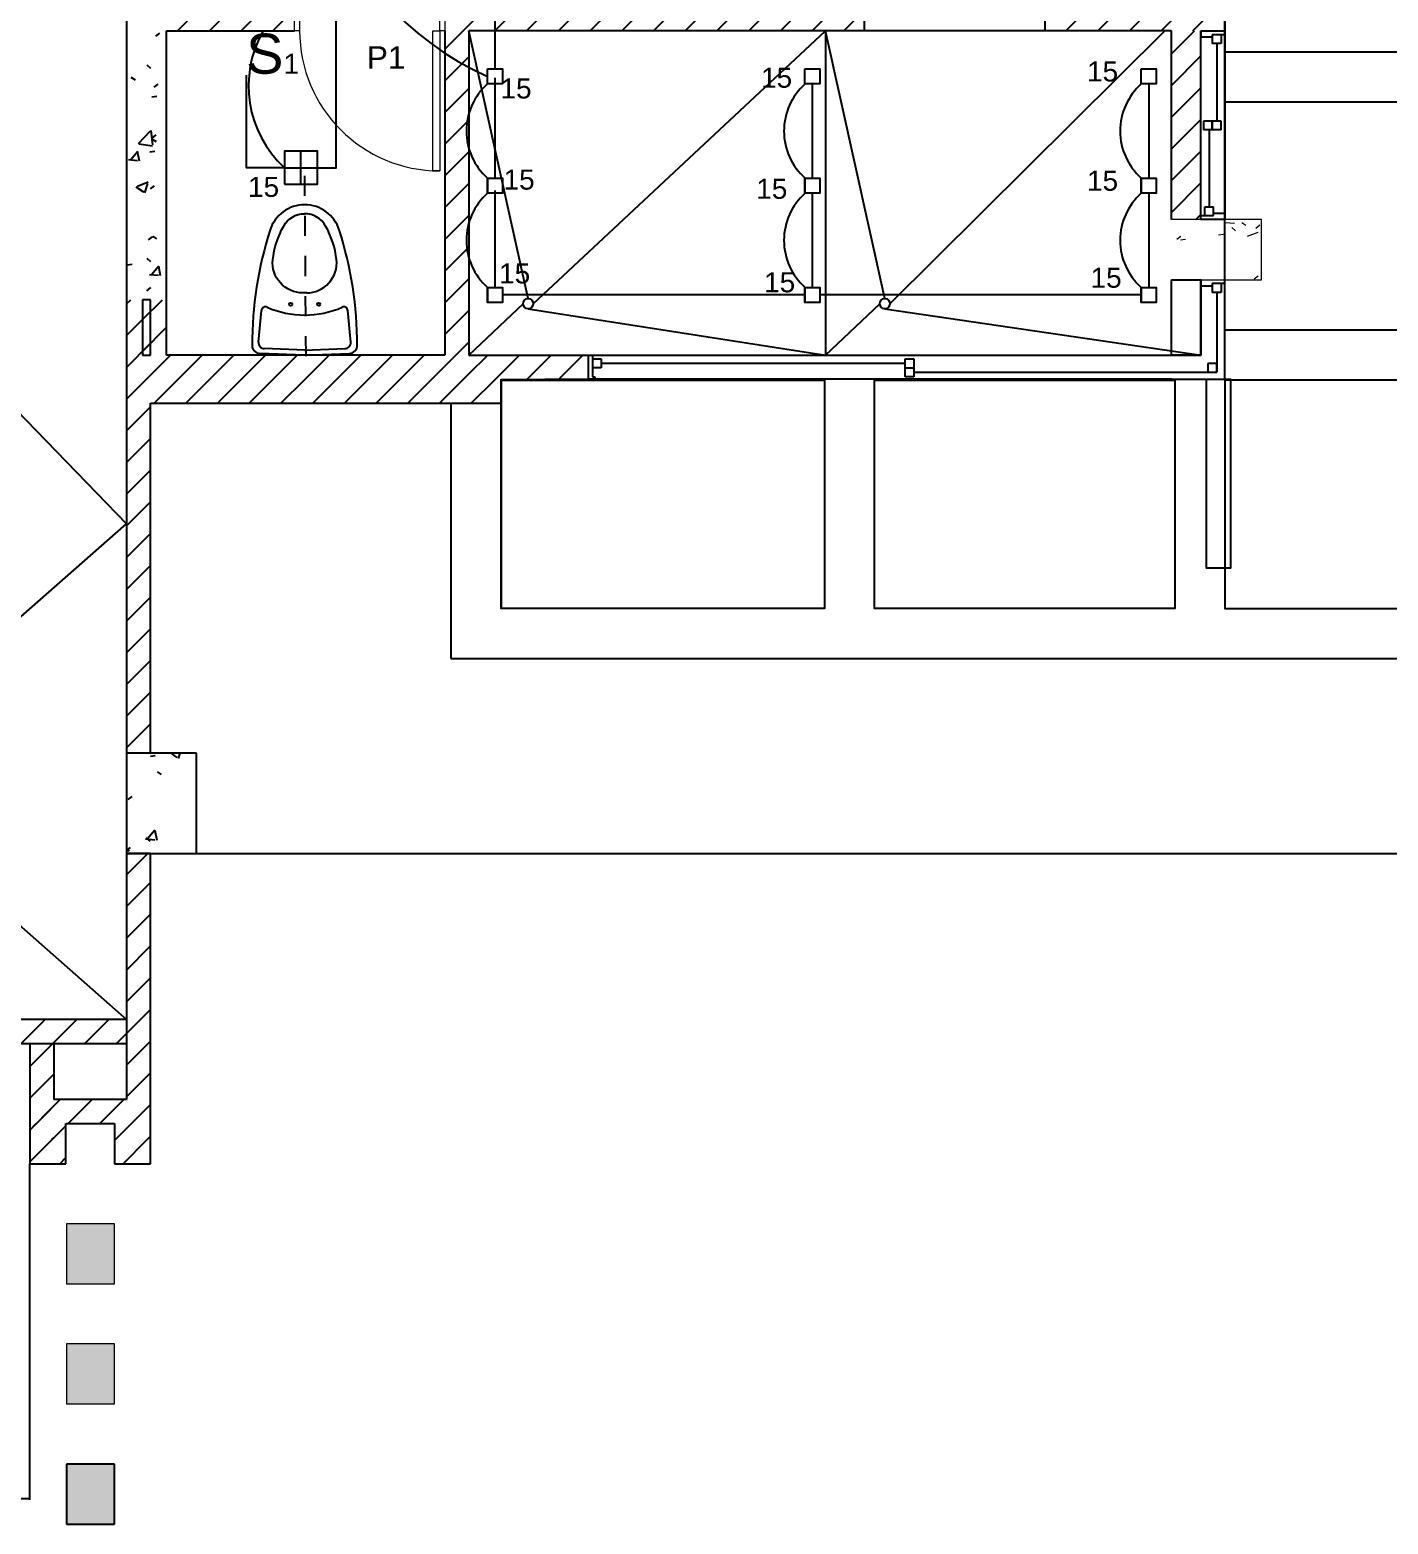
# Model space of a CAD drawing. Header units: inches. Extents: x 131 to 82119, y 71 to 16923.
# Drawn here: x 323.03 to 329.81, y 159.32 to 166.78 of the extents above; entities that cross this region are included whole.
import ezdxf
from ezdxf.enums import TextEntityAlignment as Align

# ---------------------------------------------------------------- set-up
doc = ezdxf.new("R2010")
doc.units = ezdxf.units.IN
doc.header["$MEASUREMENT"] = 0
doc.linetypes.add('HIDDEN', pattern=[9.525, 6.35, -3.175])
doc.linetypes.add('HIDDEN2', pattern=[0.1875, 0.125, -0.0625])
for name, color, linetype, lineweight in [('A-COLS-____-OTLN', 52, 'Continuous', 18), ('A-DOOR-____-MCUT', 31, 'Continuous', 18), ('A-DOOR-____-OTLN', 31, 'Continuous', 18), ('A-DOOR-FRAM-MCUT', 31, 'Continuous', 18), ('DUCTO-PARED O TECHO', 7, 'Continuous', 25), ('S-COLS-____-MCUT', 52, 'Continuous', 18), ('S-COLS-____-OTLN', 52, 'Continuous', 18)]:
    doc.layers.add(name, color=color, linetype=linetype, lineweight=lineweight)
for name, color, linetype in [('Arquitectonico', 253, 'Continuous'), ('INTERRUPTORES', 6, 'Continuous'), ('LAMPARAS', 20, 'Continuous'), ('Retorno', 5, 'HIDDEN')]:
    doc.layers.add(name, color=color, linetype=linetype)
doc.styles.add('Arial_3', font='arial.ttf', dxfattribs={"height": 0.3375})
doc.styles.get("Standard").update_dxf_attribs({"font": 'arial.ttf'})
pattern_1 = [(45, (332.12192, 174.97212), (-0.07919596, 0.07919596), [])]
pattern_2 = [(50, (332.12192, 174.9721), (0.546432, -0.047308), [0.057, -0.629]), (355, (332.1219, 174.9721), (-0.105429, 0.57337), [0.046, -0.503]), (100.451, (332.1679, 174.9681), (0.440955, 0.525708), [0.049, -0.534]), (46.184, (332.1219, 175.1241), (0.813123, -0.12606), [0.086, -0.943]), (96.636, (332.1899, 175.1141), (0.711995, 0.74225), [0.073, -0.801]), (351.184, (332.1219, 175.1241), (0.71223, 0.742616), [0.069, -0.754]), (21, (332.19792, 175.0861), (0.454985, -0.306292), [0.057, -0.629]), (326, (332.1979, 175.0861), (0.185766, 0.552594), [0.046, -0.503]), (71.451, (332.2359, 175.0611), (0.640536, 0.246016), [0.049, -0.534]), (37.5, (332.12192, 174.97212), (0.009206, 0.2541166), [0.025, -0.472, 0.025, -0.485, -0.505]), (37.5, (332.12192, 174.97212), (0.009206, 0.2541166), [-1.007, 0.025, -0.48]), (7.5, (332.12192, 174.97212), (0.2004608, 0.300738), [0.025, -0.266, 0.025, -0.46, -0.192]), (7.5, (332.12192, 174.97212), (0.2004608, 0.300738), [-0.776, 0.025, -0.167]), (327.5, (331.95192, 174.97212), (0.406483, -0.0170776), [0.025, -0.165, 0.025, -0.569, -0.789]), (327.5, (331.95192, 174.97212), (0.406483, -0.0170776), [-0.785, 0.025, -0.764]), (317.5, (331.87592, 174.9721), (0.443999, 0.076008), [0.025, -0.223, 0.025, -0.37, -0.56]), (317.5, (331.87592, 174.9721), (0.443999, 0.076008), [-0.642, 0.025, -0.535])]

# ---------------------------------------------------------------- blocks, each defined once
blk = doc.blocks.new('M_Rectangular Column - Columna Arquitectonica 0_24 x 0_30-1649937-ARQ-P2')
at = {"layer": 'A-COLS-____-OTLN'}
blk.add_hatch(color=256, dxfattribs=at).paths.add_polyline_path([(-0.15, -0.12), (0.15, -0.12), (0.15, 0.12), (-0.15, 0.12)], flags=0)
for p, q in [((0.15, 0.12), (-0.15, 0.12)), ((-0.15, 0.12), (-0.15, -0.12)), ((0.15, -0.12), (0.15, 0.12)), ((-0.15, -0.12), (0.15, -0.12))]:
    blk.add_line(p, q, dxfattribs=at)
blk = doc.blocks.new('M_Concrete-Rectangular-Column - Columna Concreto 0_30 x 0_45-V3-ARQ-P2')
at = {"layer": 'S-COLS-____-OTLN'}
h = blk.add_hatch(dxfattribs=at)
h.set_pattern_fill('FP_9', style=0, pattern_type=2)
h.set_pattern_definition([(50, (3.166, 9.287), (0.546432, -0.047308), [0.057, -0.629]), (355, (3.166, 9.287), (-0.10543, 0.57337), [0.046, -0.503]), (100.451, (3.212, 9.283), (0.440955, 0.525708), [0.049, -0.534]), (46.184, (3.166, 9.44), (0.813123, -0.12606), [0.086, -0.943]), (96.636, (3.234, 9.429), (0.711995, 0.74225), [0.073, -0.801]), (351.184, (3.166, 9.44), (0.71223, 0.742616), [0.069, -0.754]), (21, (3.242, 9.401), (0.454985, -0.306292), [0.057, -0.629]), (326, (3.242, 9.401), (0.185766, 0.552594), [0.046, -0.503]), (71.451, (3.28, 9.376), (0.640536, 0.246016), [0.049, -0.534]), (37.5, (3.166, 9.287), (0.009206, 0.2541166), [0.025, -0.472, 0.025, -0.485, -0.505]), (37.5, (3.166, 9.287), (0.009206, 0.2541166), [-1.007, 0.025, -0.48]), (7.5, (3.166, 9.287), (0.200461, 0.300738), [0.025, -0.266, 0.025, -0.46, -0.192]), (7.5, (3.166, 9.287), (0.200461, 0.300738), [-0.776, 0.025, -0.167]), (327.5, (2.996, 9.287), (0.406483, -0.0170776), [0.025, -0.165, 0.025, -0.569, -0.789]), (327.5, (2.996, 9.287), (0.406483, -0.0170776), [-0.785, 0.025, -0.764]), (317.5, (2.92, 9.287), (0.443999, 0.076008), [0.025, -0.223, 0.025, -0.37, -0.56]), (317.5, (2.92, 9.287), (0.443999, 0.076008), [-0.642, 0.025, -0.535])])
h.paths.add_polyline_path([(0.225, -0.15), (0.225, 0.15), (-0.225, 0.15), (-0.225, -0.15)], flags=0)
at = {"layer": 'S-COLS-____-MCUT'}
for p, q in [((0.225, 0.15), (-0.225, 0.15)), ((0.225, -0.15), (0.225, 0.15)), ((-0.225, -0.15), (0.225, -0.15))]:
    blk.add_line(p, q, dxfattribs=at)
blk = doc.blocks.new('Puertas Revit Lisas - 0_75  x 2_70-1934064-ARQ-P2')
at = {"layer": 'A-DOOR-____-MCUT'}
for p, q in [((0.315, -0.056825), (0.35, -0.056825)), ((0.315, -0.756825), (0.315, -0.056825)), ((0.35, -0.056825), (0.35, -0.756825)), ((0.35, -0.756825), (0.315, -0.756825))]:
    blk.add_line(p, q, dxfattribs=at)
at = {"layer": 'A-DOOR-____-OTLN'}
blk.add_arc((0.35, -0.056825), 0.7, 180, 270, dxfattribs=at)
at = {"layer": 'A-DOOR-FRAM-MCUT'}
for p, q in [((-0.375, 0.063175), (-0.35, 0.063175)), ((-0.375, -0.056825), (-0.375, 0.063175)), ((-0.35, 0.063175), (-0.35, -0.056825)), ((0.35, 0.063175), (0.375, 0.063175)), ((0.35, -0.056825), (0.35, 0.063175)), ((0.375, 0.063175), (0.375, -0.056825)), ((-0.35, -0.056825), (-0.375, -0.056825)), ((0.375, -0.056825), (0.35, -0.056825))]:
    blk.add_line(p, q, dxfattribs=at)
blk = doc.blocks.new('san1')
for p, q in [((-0.1138, 0.2251), (-0.2717, 0.212)), ((-0.075, -0.006), (-0.0813, 0.1961)), ((-0.05, -0.0052), (-0.057, 0.2189)), ((-0.3611, 0.007), (-0.3612, -0.0131)), ((-0.075, -0.0041), (-0.0841, -0.2061)), ((-0.05, -0.0052), (-0.0601, -0.2292)), ((-0.117, -0.2346), (-0.2747, -0.2193))]:
    blk.add_line(p, q)
at = {"linetype": 'HIDDEN2', "ltscale": 0.0005}
blk.add_line((-0.9452, 0), (0.0223, 0), dxfattribs=at)
for points in [[(-0.6723, 0.1722, 0.008715), (-0.6739, 0.1717, 0.326246), (-0.8011, 0, 0.326246), (-0.6763, -0.1734, 0.077295), (-0.099, -0.2674)], [(-0.3611, 0.007, 0.444133), (-0.5252, 0.1573, 0.099431), (-0.6941, 0.1039, 0.271202), (-0.7561, -0.0003)], [(-0.3612, -0.0131, -0.444133), (-0.5274, -0.1612, -0.099431), (-0.6956, -0.1054, -0.271202), (-0.7561, -0.0003)]]:
    blk.add_lwpolyline(points, format="xyb")
for centre in [(-0.3037, 0.0665), (-0.3046, -0.0735)]:
    blk.add_circle(centre, 0.0075)
for centre, radius, start, end in [((-0.1089, -1.6417), 1.8994, 89.59326, 107.30789), ((-0.1113, 0.1952), 0.03, 1.79179, 94.74726), ((-0.097, 0.2177), 0.04, 1.79179, 91.60674), ((-0.27, 0.1921), 0.02, 94.74726, 203.48876), ((-0.7134, -0.0006), 0.4634, 359.60181, 23.48876), ((-0.7134, -0.0006), 0.4634, 335.71486, 359.60181), ((-0.6608, -0.1259), 0.05, 251.87661, 253.87396), ((-0.2728, -0.1994), 0.02, 155.71486, 264.45636), ((-0.1141, -0.2048), 0.03, 264.45636, 357.41184), ((-0.1001, -0.2274), 0.04, 267.59688, 357.41184)]:
    blk.add_arc(centre, radius, start, end)

msp = doc.modelspace()

# ---------------------------------------------------------------- hatches: boundary and pattern name
at = {"layer": 'Arquitectonico'}
h = msp.add_hatch(dxfattribs=at)
h.set_pattern_fill('FP_2', color=256, angle=360, style=0, pattern_type=2)
h.set_pattern_definition(pattern_2)
h.paths.add_polyline_path([(323.594, 165.435), (323.714, 165.435), (323.714, 169.018), (323.514, 169.018), (323.514, 165.435)], flags=0)
h = msp.add_hatch(dxfattribs=at)
h.set_pattern_fill('FP_1', color=256, angle=360, style=0, pattern_type=2)
h.set_pattern_definition(pattern_1)
h.paths.add_polyline_path([(328.8507, 166.898), (328.7307, 166.898), (328.7307, 166.778), (328.9982, 166.778), (328.9982, 168.3633), (328.7307, 168.3633), (328.7307, 167.6831), (328.8507, 167.6831)])
h = msp.add_hatch(dxfattribs=at)
h.set_pattern_fill('FP_1', color=256, angle=360, style=0, pattern_type=2)
h.set_pattern_definition(pattern_1)
h.paths.add_polyline_path([(327.1982, 166.778), (327.1982, 166.898), (325.1035, 166.898), (325.1035, 166.778), (327.0962, 166.778)], flags=0)
h.paths.add_polyline_path([(323.9797, 166.778), (324.3535, 166.778), (324.3535, 166.898), (323.714, 166.898), (323.714, 166.778)], flags=0)
h = msp.add_hatch(dxfattribs=at)
h.set_pattern_fill('FP_1', color=256, angle=360, style=0, pattern_type=2)
h.set_pattern_definition(pattern_1)
h.paths.add_polyline_path([(328.7307, 166.778), (328.7307, 166.898), (328.0982, 166.898), (328.0982, 166.778)], flags=0)
h = msp.add_hatch(dxfattribs=at)
h.set_pattern_fill('FP_1', color=256, angle=360, style=0, pattern_type=2)
h.set_pattern_definition(pattern_1)
h.paths.add_polyline_path([(325.1035, 165.038), (325.2235, 165.038), (325.2235, 166.778), (325.1035, 166.778), (325.1035, 165.1025)], flags=0)
h = msp.add_hatch(dxfattribs=at)
h.set_pattern_fill('FP_1', color=256, angle=360, style=0, pattern_type=2)
h.set_pattern_definition([(45, (332.13567, 176.40363), (-0.079196, 0.079196), [])])
h.paths.add_polyline_path([(328.8782, 165.8349), (328.8782, 166.778), (328.7307, 166.778), (328.7307, 165.8349)])
h = msp.add_hatch(dxfattribs=at)
h.set_pattern_fill('FP_1', color=256, angle=360, style=0, pattern_type=2)
h.set_pattern_definition(pattern_1)
h.paths.add_polyline_path([(323.634, 163.1696), (323.634, 165.435), (323.514, 165.435), (323.514, 163.1696)], flags=0)
h = msp.add_hatch(dxfattribs=at)
h.set_pattern_fill('FP_1', color=256, angle=360, style=0, pattern_type=2)
h.set_pattern_definition(pattern_1)
h.paths.add_polyline_path([(323.634, 165.158), (323.714, 165.158), (323.714, 165.435), (323.594, 165.435), (323.594, 165.158)], flags=0)
h = msp.add_hatch(dxfattribs=at)
h.set_pattern_fill('FP_1', color=256, angle=360, style=0, pattern_type=2)
h.set_pattern_definition(pattern_1)
h.paths.add_polyline_path([(325.1035, 165.038), (325.1035, 165.158), (323.634, 165.158), (323.634, 165.038), (324.7588, 165.038)], flags=0)
h = msp.add_hatch(dxfattribs=at)
h.set_pattern_fill('FP_1', color=256, angle=360, style=0, pattern_type=2)
h.set_pattern_definition(pattern_1)
h.paths.add_polyline_path([(325.5379, 165.038), (325.8207, 165.038), (325.8207, 165.158), (325.2235, 165.158), (325.2235, 165.038)])
h = msp.add_hatch(dxfattribs=at)
h.set_pattern_fill('FP_1', color=256, angle=360, style=0, pattern_type=2)
h.set_pattern_definition(pattern_1)
h.paths.add_polyline_path([(325.384, 164.918), (325.384, 165.038), (323.634, 165.038), (323.634, 164.918), (324.7588, 164.918)], flags=0)
h = msp.add_hatch(dxfattribs=at)
h.set_pattern_fill('FP_2', color=256, angle=360, style=0, pattern_type=2)
h.set_pattern_definition(pattern_2)
h.paths.add_polyline_path([(323.864, 162.6696), (323.864, 163.1696), (323.514, 163.1696), (323.514, 162.6696)], flags=0)
h = msp.add_hatch(dxfattribs=at)
h.set_pattern_fill('FP_1', color=256, angle=360, style=0, pattern_type=2)
h.set_pattern_definition(pattern_1)
h.paths.add_polyline_path([(323.634, 161.8205), (323.634, 162.6696), (323.514, 162.6696), (323.514, 161.8205)], flags=0)
h = msp.add_hatch(dxfattribs=at)
h.set_pattern_fill('FP_1', color=256, angle=360, style=0, pattern_type=2)
h.set_pattern_definition(pattern_1)
h.paths.add_polyline_path([(320.3725, 161.7205), (323.514, 161.7205), (323.514, 161.8405), (320.3725, 161.8405), (320.3725, 161.7755)])
h = msp.add_hatch(dxfattribs=at)
h.set_pattern_fill('FP_1', color=256, angle=360, style=0, pattern_type=2)
h.set_pattern_definition(pattern_1)
h.paths.add_polyline_path([(323.634, 161.2405), (323.634, 161.8205), (323.514, 161.8205), (323.514, 161.4405), (323.574, 161.4405), (323.574, 161.2405)], flags=0)
h = msp.add_hatch(dxfattribs=at)
h.set_pattern_fill('FP_1', color=256, angle=360, style=0, pattern_type=2)
h.set_pattern_definition(pattern_1)
h.paths.add_polyline_path([(323.0917, 161.2405), (323.1517, 161.2405), (323.1517, 161.7205), (323.0317, 161.7205), (323.0317, 161.2405)])
h = msp.add_hatch(dxfattribs=at)
h.set_pattern_fill('FP_1', color=256, angle=360, style=0, pattern_type=2)
h.set_pattern_definition(pattern_1)
h.paths.add_polyline_path([(323.454, 161.3205), (323.454, 161.4405), (323.0917, 161.4405), (323.0917, 161.3205), (323.2117, 161.3205)], flags=0)
h = msp.add_hatch(dxfattribs=at)
h.set_pattern_fill('FP_1', color=256, angle=360, style=0, pattern_type=2)
h.set_pattern_definition(pattern_1)
h.paths.add_polyline_path([(323.574, 161.2405), (323.574, 161.4405), (323.454, 161.4405), (323.454, 161.2405)], flags=0)
h = msp.add_hatch(dxfattribs=at)
h.set_pattern_fill('FP_1', color=256, angle=360, style=0, pattern_type=2)
h.set_pattern_definition(pattern_1)
h.paths.add_polyline_path([(323.2117, 161.1205), (323.2117, 161.3205), (323.0317, 161.3205), (323.0317, 161.1205)])
h = msp.add_hatch(dxfattribs=at)
h.set_pattern_fill('FP_1', color=256, angle=360, style=0, pattern_type=2)
h.set_pattern_definition(pattern_1)
h.paths.add_polyline_path([(323.454, 161.1205), (323.634, 161.1205), (323.634, 161.2405), (323.454, 161.2405)], flags=0)
msp.add_hatch(color=256, dxfattribs=at).paths.add_polyline_path([(323.4541, 159.3205), (323.4541, 159.6205), (323.2141, 159.6205), (323.2141, 159.3205)], flags=0)

# ---------------------------------------------------------------- linework, layer by layer
for p, q in [((318.965, 169.0137), (323.514, 164.316)), ((323.514, 168.668), (323.514, 165.435)), ((328.9982, 165.8349), (328.9982, 168.3633)), ((327.1982, 166.778), (327.1982, 166.898)), ((328.0982, 166.898), (328.0982, 166.778)), ((323.714, 166.778), (324.3535, 166.778)), ((323.714, 165.158), (323.714, 166.778)), ((325.1035, 166.778), (325.1035, 165.158)), ((328.7307, 166.778), (325.2235, 166.778)), ((325.2235, 166.778), (325.2235, 165.158)), ((325.5193, 165.4405), (325.2235, 166.778)), ((325.5447, 165.4151), (327.0041, 166.778)), ((327.2999, 165.4405), (327.0041, 166.778)), ((327.0041, 166.778), (327.0041, 165.158)), ((327.3253, 165.4151), (328.6982, 166.7779)), ((328.7307, 165.8349), (328.7307, 166.778)), ((328.8782, 166.7772), (328.8782, 166.7452)), ((328.9352, 166.7452), (328.8782, 166.7452)), ((328.9982, 166.7582), (328.9352, 166.7582)), ((328.9352, 166.7582), (328.9352, 166.7142)), ((328.9792, 166.7142), (328.9352, 166.7142)), ((328.9572, 166.7142), (328.9572, 166.3265)), ((328.9792, 166.7582), (328.9792, 166.7142)), ((328.8912, 166.3265), (328.8912, 166.2825)), ((328.9352, 166.3265), (328.8912, 166.3265)), ((328.9352, 166.3265), (328.9352, 166.2825)), ((328.9792, 166.3265), (328.9352, 166.3265)), ((328.9352, 166.2825), (328.9352, 166.3265)), ((328.9792, 166.2825), (328.9792, 166.3265)), ((328.9352, 166.2825), (328.8912, 166.2825)), ((328.9192, 166.2825), (328.9192, 165.8987)), ((328.9792, 166.2825), (328.9352, 166.2825)), ((328.8972, 165.8987), (328.9412, 165.8987)), ((328.8972, 165.8547), (328.8972, 165.8987)), ((328.9412, 165.8547), (328.9412, 165.8987)), ((328.8782, 165.8547), (328.9412, 165.8547)), ((328.9412, 165.8677), (328.9982, 165.8677)), ((328.8782, 165.158), (328.8782, 165.5349)), ((328.8782, 165.5341), (328.8782, 165.5021)), ((328.9982, 165.5151), (328.9352, 165.5151)), ((328.9352, 165.5151), (328.9352, 165.4711)), ((328.9792, 165.5151), (328.9792, 165.4711)), ((328.9982, 165.038), (328.9982, 165.5349)), ((323.514, 165.435), (323.514, 163.1696)), ((323.634, 165.435), (323.594, 165.435)), ((323.594, 165.435), (323.594, 165.158)), ((323.634, 165.158), (323.634, 165.435)), ((328.9352, 165.5021), (328.8782, 165.5021)), ((328.9792, 165.4711), (328.9352, 165.4711)), ((328.9572, 165.4711), (328.9572, 165.0723)), ((325.4939, 165.4151), (325.2235, 165.158)), ((325.5193, 165.3897), (327.0041, 165.158)), ((327.0041, 165.158), (327.2745, 165.4151)), ((327.2999, 165.3897), (328.8782, 165.158)), ((323.594, 165.158), (323.634, 165.158)), ((325.1035, 165.158), (323.714, 165.158)), ((325.2235, 165.158), (328.8782, 165.158)), ((325.8207, 165.038), (325.8207, 165.158)), ((325.8207, 165.038), (325.8207, 165.158)), ((325.8398, 165.158), (325.8398, 165.0501)), ((325.8398, 165.139), (325.8842, 165.139)), ((325.8842, 165.139), (325.8842, 165.0945)), ((327.401, 165.0501), (327.401, 165.139)), ((327.401, 165.139), (327.4454, 165.139)), ((327.4454, 165.139), (327.4454, 165.0501)), ((325.8842, 165.0945), (325.8398, 165.0945)), ((327.401, 165.1167), (325.8842, 165.1167)), ((327.401, 165.0945), (327.4454, 165.0945)), ((327.4454, 165.0723), (328.9572, 165.0723)), ((328.9132, 165.1163), (328.9132, 165.0723)), ((328.9572, 165.1163), (328.9132, 165.1163)), ((328.9572, 165.0723), (328.9572, 165.1163)), ((325.384, 164.918), (325.384, 165.038)), ((325.8207, 165.038), (325.384, 165.0345)), ((325.384, 165.0325), (325.384, 163.8925)), ((328.7307, 165.038), (325.8207, 165.038)), ((325.8525, 165.038), (325.8207, 165.038)), ((325.8398, 165.0501), (325.8525, 165.0501)), ((325.8525, 165.0501), (325.8525, 165.038)), ((327.4454, 165.0501), (327.401, 165.0501)), ((328.7307, 165.038), (328.9982, 165.038)), ((323.634, 163.1696), (323.634, 164.918)), ((323.634, 164.918), (325.384, 164.918)), ((325.134, 164.918), (325.134, 163.6425)), ((320.7024, 161.8404), (323.514, 164.316)), ((320.7025, 164.3156), (323.514, 161.8405)), ((325.134, 163.6425), (330.8847, 163.6425)), ((323.864, 163.1696), (323.514, 163.1696)), ((323.514, 163.1696), (323.514, 162.6696)), ((323.864, 162.6696), (323.864, 163.1696)), ((323.514, 162.6696), (323.864, 162.6696)), ((323.514, 162.6696), (323.514, 161.4405)), ((323.634, 162.6696), (323.514, 162.6696)), ((323.634, 161.1205), (323.634, 162.6696)), ((323.864, 162.6696), (330.7982, 162.6696)), ((323.514, 161.8405), (320.7025, 161.8405)), ((320.3725, 161.7205), (323.514, 161.7205)), ((323.0317, 161.7205), (323.0317, 161.1205)), ((323.1517, 161.7205), (323.1517, 161.4405)), ((323.514, 161.4405), (323.1517, 161.4405)), ((323.2117, 161.3205), (323.454, 161.3205)), ((323.2117, 161.1205), (323.2117, 161.3205)), ((323.454, 161.3205), (323.454, 161.1205)), ((323.0317, 161.1205), (323.2117, 161.1205)), ((323.0317, 159.4426), (323.0317, 161.1205)), ((323.454, 161.1205), (323.634, 161.1205)), ((323.2141, 159.6205), (323.2141, 159.3205)), ((323.4541, 159.6205), (323.2141, 159.6205)), ((323.4541, 159.3205), (323.4541, 159.6205)), ((323.0317, 159.4476), (316.2705, 159.4476)), ((323.2141, 159.3205), (323.4541, 159.3205))]:
    msp.add_line(p, q, dxfattribs=at)
for points in [[(328.9982, 167.8125), (328.9982, 166.6725), (330.6347, 166.6725), (330.6347, 167.8125)], [(328.8782, 166.778), (328.9982, 166.778), (328.9982, 165.8349), (328.8782, 165.8349)], [(330.6347, 166.4225), (330.6347, 165.2825), (328.9982, 165.2825), (328.9982, 166.4225)], [(328.7307, 165.5341), (328.8782, 165.5341), (328.8782, 165.158), (328.7307, 165.158)], [(326.9982, 165.0325), (326.9982, 163.8925), (325.384, 163.8925), (325.384, 165.0325)], [(328.7482, 165.0325), (328.7482, 163.8925), (327.2482, 163.8925), (327.2482, 165.0325)], [(328.9057, 165.038), (329.0257, 165.038), (329.0257, 164.0949), (328.9057, 164.0949)], [(328.9982, 165.0325), (328.9982, 163.8925), (330.6347, 163.8925), (330.6347, 165.0325)]]:
    msp.add_lwpolyline(points, close=True, dxfattribs=at)
for centre in [(325.5193, 165.4151), (327.2999, 165.4151)]:
    msp.add_circle(centre, 0.0254, dxfattribs=at)
at = {"layer": 'DUCTO-PARED O TECHO'}
for p, q in [((325.3545, 166.0419), (325.3545, 166.5426)), ((326.9376, 166.5124), (326.9376, 166.0419)), ((325.3545, 165.4963), (325.3545, 165.9806)), ((326.9376, 165.9669), (326.9376, 165.4963)), ((328.6182, 165.9669), (328.6182, 165.4963)), ((326.9002, 165.4588), (325.3939, 165.4588)), ((328.5807, 165.4588), (326.975, 165.4588))]:
    msp.add_line(p, q, dxfattribs=at)
for points in [[(324.4669, 166.0935), (324.5611, 166.0935), (324.5611, 167.4467)], [(325.3545, 166.5874), (325.3545, 167.4467)], [(324.1114, 166.5566), (324.1114, 166.0953), (324.2984, 166.0953)], [(328.6182, 166.5124), (328.6182, 166.0419)]]:
    msp.add_lwpolyline(points, dxfattribs=at)
at = {"layer": 'LAMPARAS'}
for p, q in [((324.4669, 166.1759), (324.3022, 166.1759)), ((324.3022, 166.1759), (324.3022, 166.0112)), ((324.3846, 166.0112), (324.3846, 166.1759)), ((324.3022, 166.0935), (324.4669, 166.0935)), ((325.317, 166.0419), (325.317, 165.9669)), ((326.9002, 166.0419), (326.9002, 165.9669)), ((328.5807, 166.0419), (328.5807, 165.9669)), ((324.3022, 166.0112), (324.4669, 166.0112)), ((325.317, 165.4963), (325.317, 165.4213)), ((326.9002, 165.4963), (326.9002, 165.4213)), ((328.5807, 165.4963), (328.5807, 165.4213))]:
    msp.add_line(p, q, dxfattribs=at)
for points in [[(325.317, 166.5874), (325.3919, 166.5874), (325.3919, 166.5124), (325.317, 166.5124)], [(326.9002, 166.5874), (326.975, 166.5874), (326.975, 166.5124), (326.9002, 166.5124)], [(328.5807, 166.5874), (328.6556, 166.5874), (328.6556, 166.5124), (328.5807, 166.5124)], [(324.3022, 166.0112), (324.4669, 166.0112), (324.4669, 166.1759), (324.3022, 166.1759)], [(325.317, 166.0419), (325.3919, 166.0419), (325.3919, 165.9669), (325.317, 165.9669)], [(326.9002, 166.0419), (326.975, 166.0419), (326.975, 165.9669), (326.9002, 165.9669)], [(328.5807, 166.0419), (328.6556, 166.0419), (328.6556, 165.9669), (328.5807, 165.9669)], [(325.317, 165.4963), (325.3919, 165.4963), (325.3919, 165.4213), (325.317, 165.4213)], [(326.9002, 165.4963), (326.975, 165.4963), (326.975, 165.4213), (326.9002, 165.4213)], [(328.5807, 165.4963), (328.6556, 165.4963), (328.6556, 165.4213), (328.5807, 165.4213)]]:
    msp.add_lwpolyline(points, close=True, dxfattribs=at)
at = {"layer": 'Retorno'}
for centre, radius, start, end in [((325.924, 167.9205), 1.4989, 145.95473, 246.1116), ((324.68, 166.5025), 0.5567, 150.34226, 227.27032), ((325.5261, 166.277), 0.3149, 131.59763, 228.4028), ((327.1115, 166.277), 0.3149, 131.59763, 228.4028), ((328.7898, 166.277), 0.3149, 131.59763, 228.4028), ((325.5261, 165.7314), 0.3149, 131.59763, 228.4028), ((327.1115, 165.7314), 0.3149, 131.59763, 228.4028), ((328.7898, 165.7314), 0.3149, 131.59763, 228.4028)]:
    msp.add_arc(centre, radius, start, end, dxfattribs=at)

# ---------------------------------------------------------------- block references
at = {"layer": 'Arquitectonico'}
for name, p in [('Puertas Revit Lisas - 0_75  x 2_70-1934064-ARQ-P2', (324.7285, 166.8348)), ('M_Concrete-Rectangular-Column - Columna Concreto 0_30 x 0_45-V3-ARQ-P2', (328.9557, 165.6849))]:
    msp.add_blockref(name, p, dxfattribs=at)
at = {"layer": 'Arquitectonico', "extrusion": (0, 0, -1), "xscale": -1, "zscale": -1, "rotation": 89.60181195976304}
msp.add_blockref('san1', (-324.4091, 165.108), dxfattribs=at)
at = {"layer": 'Arquitectonico', "rotation": 90.00000000000031}
for p in [(323.3341, 160.6705), (323.3341, 160.0705)]:
    msp.add_blockref('M_Rectangular Column - Columna Arquitectonica 0_24 x 0_30-1649937-ARQ-P2', p, dxfattribs=at)

# ---------------------------------------------------------------- texts
for p in [(328.3872, 166.5247), (326.7598, 166.4935), (325.4588, 166.4399), (324.1985, 165.9484), (325.4741, 165.9846), (326.7357, 165.9387), (328.3872, 165.9791), (325.4519, 165.5163), (328.405, 165.4948), (326.7751, 165.4719)]:
    msp.add_text('15', height=0.1).set_placement(p, align=Align.CENTER)
at = {"layer": 'Arquitectonico', "insert": (324.7142, 166.7007), "char_height": 0.1125, "width": 0.234494, "attachment_point": 1, "style": 'Arial_3'}
msp.add_mtext('P1', dxfattribs=at)
at = {"layer": 'INTERRUPTORES', "insert": (324.1114, 166.7634), "char_height": 0.2, "attachment_point": 1}
msp.add_mtext_dynamic_manual_height_columns('\\pt0.0082306;S{\\H0.5x;1}', width=0.353086, gutter_width=12.5, heights=[0], dxfattribs=at)

doc.saveas('drawing.dxf')
